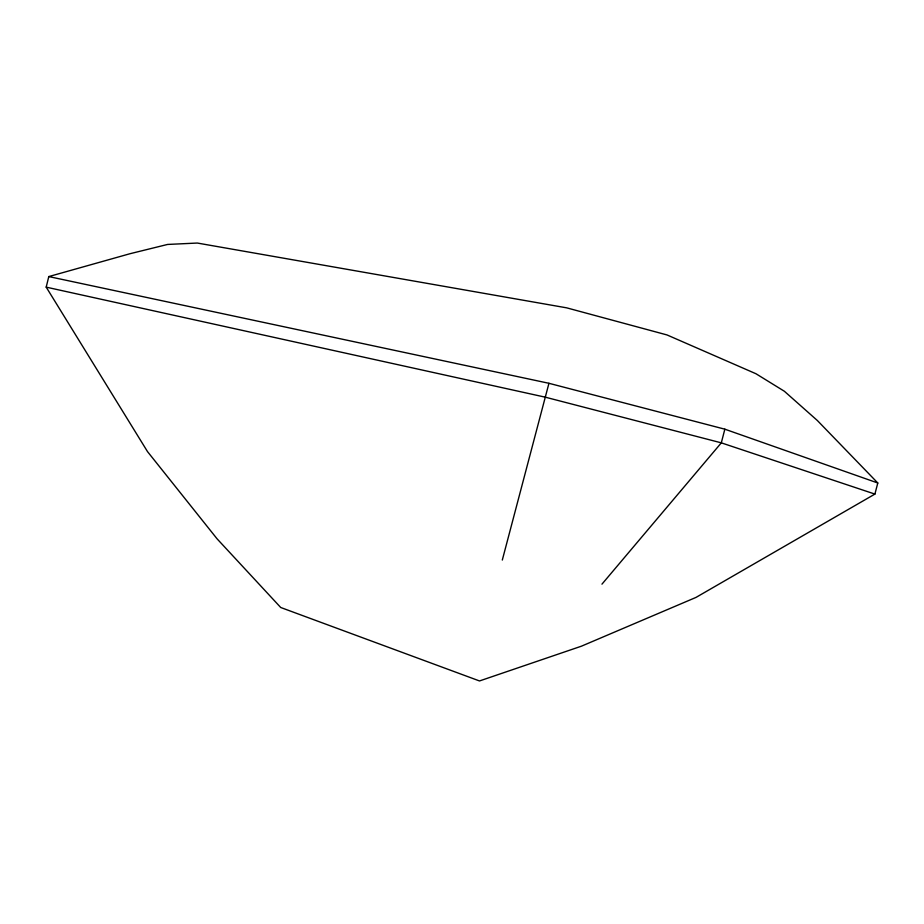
<?xml version="1.0" encoding="UTF-8"?>
<svg xmlns="http://www.w3.org/2000/svg" width="924" height="924" viewBox="0 0 924 924"><rect width="100%" height="100%" fill="white"/><g stroke="black" fill="none" stroke-linecap="round" stroke-linejoin="round"><path stroke-width="1.39" d="M46.2 287.145L48.787 276.576L129.961 253.73L167.579 244.444L197.32 243.047L566.666 307.842L667.036 334.95L755.971 373.746L784.384 391.268L817.347 420.501L877.8 482.998L874.901 494.086L696.003 597.412L581.427 646.188L479.51 680.953L280.723 607.495L217.071 538.819L147.505 451.605L46.2 287.145L545.391 397.204L721.309 442.85L874.901 494.086M877.8 482.998L724.843 429.186L548.948 383.298L502.309 560.048M724.843 429.186L721.309 442.85L601.963 584.153M48.787 276.576L548.948 383.298"/></g></svg>
